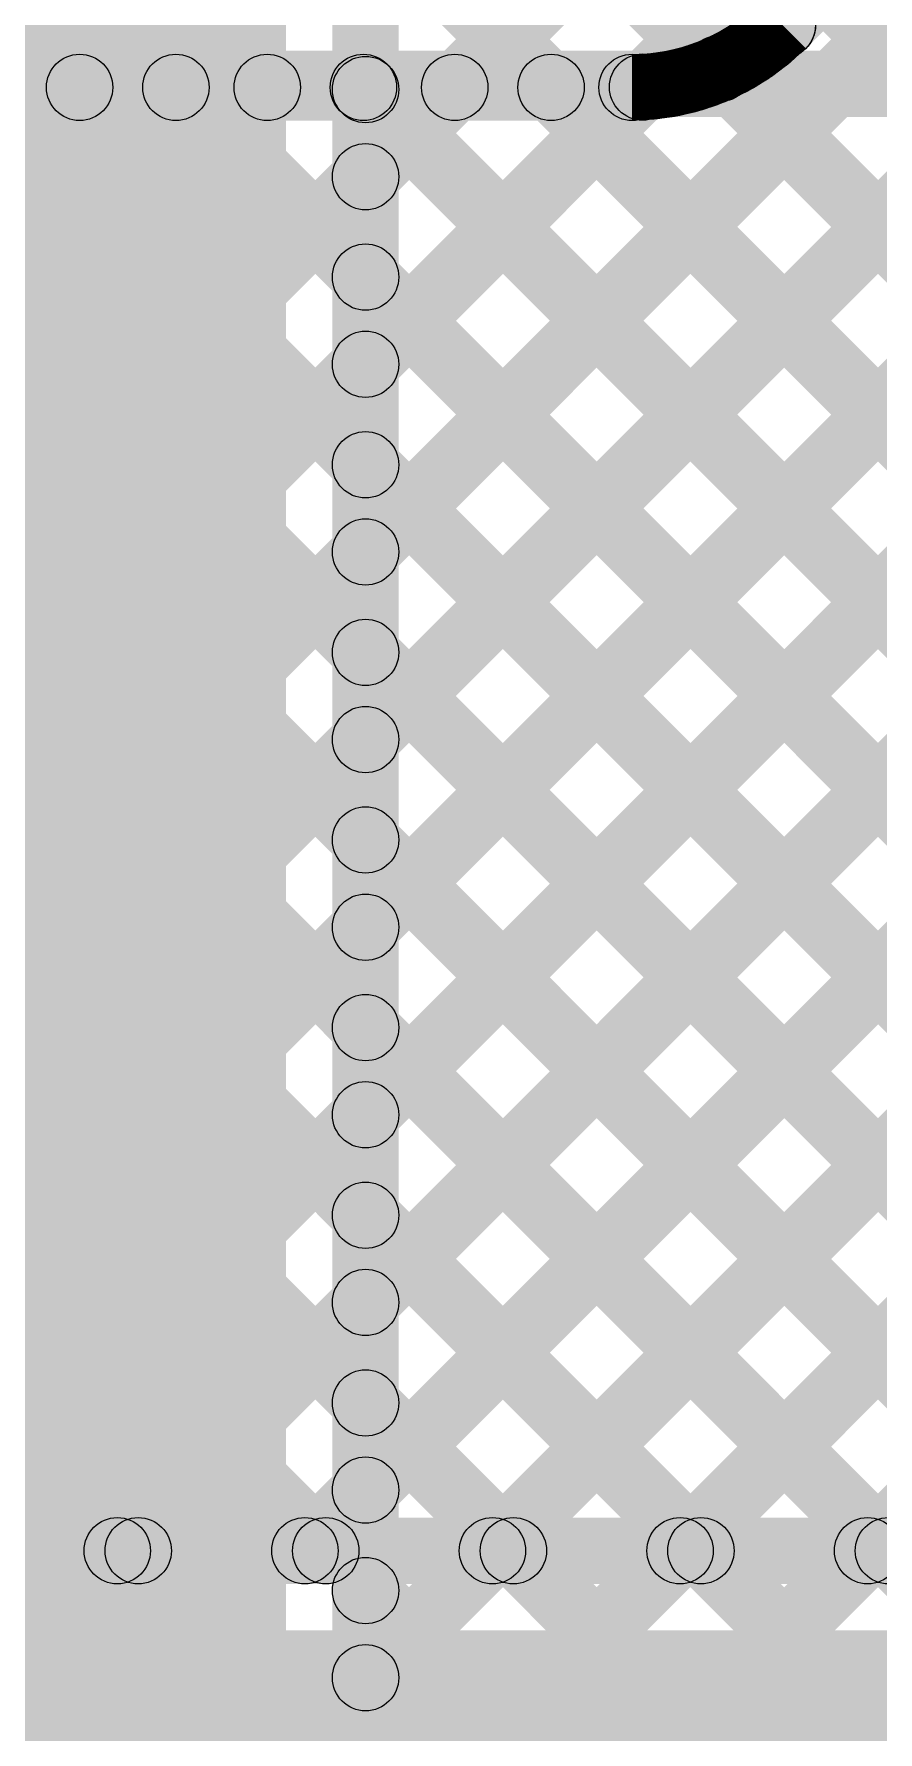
# Model space of a CAD drawing. Header units: millimetres. Extents: x -0.22 to 4.11, y -0.25 to 2.01.
# Drawn here: x 2.2352 to 2.3625, y 1.3589 to 1.6149 of the extents above; entities that cross this region are included whole.
import ezdxf

# ---------------------------------------------------------------- set-up
doc = ezdxf.new("R2010")
doc.units = ezdxf.units.MM
doc.header["$MEASUREMENT"] = 0
for name, color, linetype in [('BottomLayer', 5, 'Continuous'), ('Mechanical1', 6, 'Continuous'), ('TopLayer', 1, 'Continuous')]:
    doc.layers.add(name, color=color, linetype=linetype)

msp = doc.modelspace()

# ---------------------------------------------------------------- hatches: boundary and pattern name
at = {"layer": 'BottomLayer'}
for points in [[(2.27322, 0.93203), (2.23322, 0.93203), (2.23322, 1.77713), (2.27322, 1.77713)], [(2.28875, 1.5898), (2.28168, 1.59688), (2.43257, 1.74776), (2.43964, 1.74069)], [(2.28875, 1.5898), (2.28168, 1.59688), (2.43257, 1.74776), (2.43964, 1.74069)], [(2.28875, 1.56152), (2.28168, 1.56859), (2.46084, 1.74775), (2.46791, 1.74068)], [(2.28875, 1.56152), (2.28168, 1.56859), (2.46084, 1.74775), (2.46791, 1.74068)], [(2.28875, 1.53324), (2.28168, 1.54031), (2.48911, 1.74773), (2.49618, 1.74066)], [(2.28875, 1.53324), (2.28168, 1.54031), (2.48911, 1.74773), (2.49618, 1.74066)], [(2.28875, 1.50495), (2.28168, 1.51202), (2.51738, 1.74772), (2.52445, 1.74065)], [(2.28875, 1.50495), (2.28168, 1.51202), (2.51738, 1.74772), (2.52445, 1.74065)], [(2.28875, 1.47667), (2.28168, 1.48374), (2.54565, 1.7477), (2.55272, 1.74063)], [(2.28875, 1.47667), (2.28168, 1.48374), (2.54565, 1.7477), (2.55272, 1.74063)], [(2.28875, 1.44838), (2.28168, 1.45545), (2.57392, 1.74769), (2.58099, 1.74062)], [(2.28875, 1.44838), (2.28168, 1.45545), (2.57392, 1.74769), (2.58099, 1.74062)], [(2.28875, 1.4201), (2.28168, 1.42717), (2.60219, 1.74768), (2.60926, 1.7406)], [(2.28875, 1.4201), (2.28168, 1.42717), (2.60219, 1.74768), (2.60926, 1.7406)], [(2.28875, 1.39181), (2.28168, 1.39889), (2.63046, 1.74766), (2.63753, 1.74059)], [(2.28875, 1.39181), (2.28168, 1.39889), (2.63046, 1.74766), (2.63753, 1.74059)], [(2.28875, 1.36353), (2.28168, 1.3706), (2.65873, 1.74765), (2.6658, 1.74057)], [(2.28875, 1.36353), (2.28168, 1.3706), (2.65873, 1.74765), (2.6658, 1.74057)], [(2.28875, 1.33525), (2.28168, 1.34232), (2.687, 1.74763), (2.69407, 1.74056)], [(2.28875, 1.33525), (2.28168, 1.34232), (2.687, 1.74763), (2.69407, 1.74056)], [(2.28875, 1.30696), (2.28168, 1.31403), (2.71527, 1.74762), (2.72234, 1.74055)], [(2.28875, 1.30696), (2.28168, 1.31403), (2.71527, 1.74762), (2.72234, 1.74055)], [(2.28875, 1.27868), (2.28168, 1.28575), (2.74354, 1.7476), (2.75061, 1.74053)], [(2.28875, 1.27868), (2.28168, 1.28575), (2.74354, 1.7476), (2.75061, 1.74053)], [(2.29022, 0.93203), (2.28022, 0.93203), (2.28022, 1.74431), (2.29022, 1.74431)], [(2.29022, 0.93203), (2.28022, 0.93203), (2.28022, 1.74431), (2.29022, 1.74431)], [(2.28168, 1.6878), (2.28875, 1.69487), (3.68407, 0.29955), (3.677, 0.29248)], [(2.28168, 1.6878), (2.28875, 1.69487), (3.68407, 0.29955), (3.677, 0.29248)], [(2.28168, 1.65951), (2.28875, 1.66658), (3.68407, 0.27127), (3.677, 0.2642)], [(2.28168, 1.65951), (2.28875, 1.66658), (3.68407, 0.27127), (3.677, 0.2642)], [(2.28168, 1.63123), (2.28875, 1.6383), (3.68407, 0.24298), (3.677, 0.23591)], [(2.28168, 1.63123), (2.28875, 1.6383), (3.68407, 0.24298), (3.677, 0.23591)], [(2.28168, 1.60294), (2.28875, 1.61002), (3.79807, 0.1007), (3.791, 0.09363)], [(2.28168, 1.60294), (2.28875, 1.61002), (3.79807, 0.1007), (3.791, 0.09363)], [(2.28168, 1.57466), (2.28875, 1.58173), (3.78483, 0.08565), (3.77776, 0.07858)], [(2.28168, 1.57466), (2.28875, 1.58173), (3.78483, 0.08565), (3.77776, 0.07858)], [(2.28168, 1.54638), (2.28875, 1.55345), (3.76566, 0.07654), (3.75859, 0.06947)], [(2.28168, 1.54638), (2.28875, 1.55345), (3.76566, 0.07654), (3.75859, 0.06947)], [(2.28168, 1.51809), (2.28875, 1.52516), (3.75005, 0.06387), (3.74297, 0.0568)], [(2.28168, 1.51809), (2.28875, 1.52516), (3.75005, 0.06387), (3.74297, 0.0568)], [(2.28168, 1.48981), (2.28875, 1.49688), (3.73773, 0.04791), (3.73066, 0.04084)], [(2.28168, 1.48981), (2.28875, 1.49688), (3.73773, 0.04791), (3.73066, 0.04084)], [(2.28168, 1.46153), (2.28875, 1.4686), (3.72904, 0.02832), (3.72196, 0.02124)], [(2.28168, 1.46153), (2.28875, 1.4686), (3.72904, 0.02832), (3.72196, 0.02124)], [(2.28168, 1.43324), (2.28875, 1.44031), (3.71114, 0.01792), (3.70407, 0.01085)], [(2.28168, 1.43324), (2.28875, 1.44031), (3.71114, 0.01792), (3.70407, 0.01085)], [(2.28168, 1.40496), (2.28875, 1.41203), (3.68286, 0.01792), (3.67579, 0.01085)], [(2.28168, 1.40496), (2.28875, 1.41203), (3.68286, 0.01792), (3.67579, 0.01085)], [(2.28168, 1.37667), (2.28875, 1.38375), (3.65458, 0.01792), (3.6475, 0.01085)], [(2.28168, 1.37667), (2.28875, 1.38375), (3.65458, 0.01792), (3.6475, 0.01085)]]:
    msp.add_hatch(color=5, dxfattribs=at).paths.add_polyline_path(points)
h = msp.add_hatch(color=5, dxfattribs=at)
edge = h.paths.add_edge_path()
edge.add_arc((2.28522, 1.60648), 0.005, 0, 360)
h = msp.add_hatch(color=5, dxfattribs=at)
edge = h.paths.add_edge_path()
edge.add_arc((2.28522, 1.60648), 0.005, 0, 360)
h = msp.add_hatch(color=5, dxfattribs=at)
edge = h.paths.add_edge_path()
edge.add_arc((2.28522, 1.59334), 0.005, 0, 360)
h = msp.add_hatch(color=5, dxfattribs=at)
edge = h.paths.add_edge_path()
edge.add_arc((2.28522, 1.59334), 0.005, 0, 360)
h = msp.add_hatch(color=5, dxfattribs=at)
edge = h.paths.add_edge_path()
edge.add_arc((2.28522, 1.5782), 0.005, 0, 360)
h = msp.add_hatch(color=5, dxfattribs=at)
edge = h.paths.add_edge_path()
edge.add_arc((2.28522, 1.5782), 0.005, 0, 360)
h = msp.add_hatch(color=5, dxfattribs=at)
edge = h.paths.add_edge_path()
edge.add_arc((2.28522, 1.56506), 0.005, 0, 360)
h = msp.add_hatch(color=5, dxfattribs=at)
edge = h.paths.add_edge_path()
edge.add_arc((2.28522, 1.56506), 0.005, 0, 360)
h = msp.add_hatch(color=5, dxfattribs=at)
edge = h.paths.add_edge_path()
edge.add_arc((2.28522, 1.54991), 0.005, 0, 360)
h = msp.add_hatch(color=5, dxfattribs=at)
edge = h.paths.add_edge_path()
edge.add_arc((2.28522, 1.54991), 0.005, 0, 360)
h = msp.add_hatch(color=5, dxfattribs=at)
edge = h.paths.add_edge_path()
edge.add_arc((2.28522, 1.53677), 0.005, 0, 360)
h = msp.add_hatch(color=5, dxfattribs=at)
edge = h.paths.add_edge_path()
edge.add_arc((2.28522, 1.53677), 0.005, 0, 360)
h = msp.add_hatch(color=5, dxfattribs=at)
edge = h.paths.add_edge_path()
edge.add_arc((2.28522, 1.52163), 0.005, 0, 360)
h = msp.add_hatch(color=5, dxfattribs=at)
edge = h.paths.add_edge_path()
edge.add_arc((2.28522, 1.52163), 0.005, 0, 360)
h = msp.add_hatch(color=5, dxfattribs=at)
edge = h.paths.add_edge_path()
edge.add_arc((2.28522, 1.50849), 0.005, 0, 360)
h = msp.add_hatch(color=5, dxfattribs=at)
edge = h.paths.add_edge_path()
edge.add_arc((2.28522, 1.50849), 0.005, 0, 360)
h = msp.add_hatch(color=5, dxfattribs=at)
edge = h.paths.add_edge_path()
edge.add_arc((2.28522, 1.49335), 0.005, 0, 360)
h = msp.add_hatch(color=5, dxfattribs=at)
edge = h.paths.add_edge_path()
edge.add_arc((2.28522, 1.49335), 0.005, 0, 360)
h = msp.add_hatch(color=5, dxfattribs=at)
edge = h.paths.add_edge_path()
edge.add_arc((2.28522, 1.4802), 0.005, 0, 360)
h = msp.add_hatch(color=5, dxfattribs=at)
edge = h.paths.add_edge_path()
edge.add_arc((2.28522, 1.4802), 0.005, 0, 360)
h = msp.add_hatch(color=5, dxfattribs=at)
edge = h.paths.add_edge_path()
edge.add_arc((2.28522, 1.46506), 0.005, 0, 360)
h = msp.add_hatch(color=5, dxfattribs=at)
edge = h.paths.add_edge_path()
edge.add_arc((2.28522, 1.46506), 0.005, 0, 360)
h = msp.add_hatch(color=5, dxfattribs=at)
edge = h.paths.add_edge_path()
edge.add_arc((2.28522, 1.45192), 0.005, 0, 360)
h = msp.add_hatch(color=5, dxfattribs=at)
edge = h.paths.add_edge_path()
edge.add_arc((2.28522, 1.45192), 0.005, 0, 360)
h = msp.add_hatch(color=5, dxfattribs=at)
edge = h.paths.add_edge_path()
edge.add_arc((2.28522, 1.43678), 0.005, 0, 360)
h = msp.add_hatch(color=5, dxfattribs=at)
edge = h.paths.add_edge_path()
edge.add_arc((2.28522, 1.43678), 0.005, 0, 360)
h = msp.add_hatch(color=5, dxfattribs=at)
edge = h.paths.add_edge_path()
edge.add_arc((2.28522, 1.42363), 0.005, 0, 360)
h = msp.add_hatch(color=5, dxfattribs=at)
edge = h.paths.add_edge_path()
edge.add_arc((2.28522, 1.42363), 0.005, 0, 360)
h = msp.add_hatch(color=5, dxfattribs=at)
edge = h.paths.add_edge_path()
edge.add_arc((2.28522, 1.40849), 0.005, 0, 360)
h = msp.add_hatch(color=5, dxfattribs=at)
edge = h.paths.add_edge_path()
edge.add_arc((2.28522, 1.40849), 0.005, 0, 360)
h = msp.add_hatch(color=5, dxfattribs=at)
edge = h.paths.add_edge_path()
edge.add_arc((2.28522, 1.39535), 0.005, 0, 360)
h = msp.add_hatch(color=5, dxfattribs=at)
edge = h.paths.add_edge_path()
edge.add_arc((2.28522, 1.39535), 0.005, 0, 360)
h = msp.add_hatch(color=5, dxfattribs=at)
edge = h.paths.add_edge_path()
edge.add_arc((2.28522, 1.38021), 0.005, 0, 360)
h = msp.add_hatch(color=5, dxfattribs=at)
edge = h.paths.add_edge_path()
edge.add_arc((2.28522, 1.38021), 0.005, 0, 360)
h = msp.add_hatch(color=5, dxfattribs=at)
edge = h.paths.add_edge_path()
edge.add_arc((2.28522, 1.36707), 0.005, 0, 360)
h = msp.add_hatch(color=5, dxfattribs=at)
edge = h.paths.add_edge_path()
edge.add_arc((2.28522, 1.36707), 0.005, 0, 360)
at = {"layer": 'Mechanical1'}
msp.add_hatch(color=6, dxfattribs=at).paths.add_polyline_path([(0.71353, 1.60234), (0.71353, 1.61234), (3.09542, 1.61234), (3.09542, 1.60234)])
at = {"layer": 'TopLayer'}
for points in [[(2.13819, 1.38267), (2.13112, 1.38974), (2.48911, 1.74773), (2.49618, 1.74066)], [(2.13819, 1.38267), (2.13112, 1.38974), (2.48911, 1.74773), (2.49618, 1.74066)], [(2.16647, 1.38267), (2.1594, 1.38974), (2.51738, 1.74772), (2.52445, 1.74065)], [(2.16647, 1.38267), (2.1594, 1.38974), (2.51738, 1.74772), (2.52445, 1.74065)], [(2.19476, 1.38267), (2.18769, 1.38974), (2.54565, 1.7477), (2.55272, 1.74063)], [(2.19476, 1.38267), (2.18769, 1.38974), (2.54565, 1.7477), (2.55272, 1.74063)], [(2.22304, 1.38267), (2.21597, 1.38974), (2.57392, 1.74769), (2.58099, 1.74062)], [(2.22304, 1.38267), (2.21597, 1.38974), (2.57392, 1.74769), (2.58099, 1.74062)], [(2.25133, 1.38267), (2.24425, 1.38974), (2.60219, 1.74768), (2.60926, 1.7406)], [(2.25133, 1.38267), (2.24425, 1.38974), (2.60219, 1.74768), (2.60926, 1.7406)], [(2.27961, 1.38267), (2.27254, 1.38974), (2.63046, 1.74766), (2.63753, 1.74059)], [(2.27961, 1.38267), (2.27254, 1.38974), (2.63046, 1.74766), (2.63753, 1.74059)], [(2.30789, 1.38267), (2.30082, 1.38974), (2.65873, 1.74765), (2.6658, 1.74057)], [(2.30789, 1.38267), (2.30082, 1.38974), (2.65873, 1.74765), (2.6658, 1.74057)], [(2.33618, 1.38267), (2.32911, 1.38974), (2.687, 1.74763), (2.69407, 1.74056)], [(2.33618, 1.38267), (2.32911, 1.38974), (2.687, 1.74763), (2.69407, 1.74056)], [(2.36446, 1.38267), (2.35739, 1.38974), (2.71527, 1.74762), (2.72234, 1.74055)], [(2.36446, 1.38267), (2.35739, 1.38974), (2.71527, 1.74762), (2.72234, 1.74055)], [(2.35161, 1.61266), (2.34454, 1.61973), (2.37228, 1.64747), (2.37935, 1.6404)], [(2.35161, 1.61266), (2.34454, 1.61973), (2.37228, 1.64747), (2.37935, 1.6404)], [(2.35068, 1.6188), (2.35775, 1.62587), (2.59388, 1.38974), (2.58681, 1.38267)], [(2.35068, 1.6188), (2.35775, 1.62587), (2.59388, 1.38974), (2.58681, 1.38267)], [(2.33509, 1.60611), (2.34216, 1.61318), (2.5656, 1.38974), (2.55852, 1.38267)], [(2.33509, 1.60611), (2.34216, 1.61318), (2.5656, 1.38974), (2.55852, 1.38267)], [(1.90353, 1.6018), (1.90353, 1.6118), (2.32542, 1.6118), (2.32542, 1.6018)], [(1.90353, 1.6018), (1.90353, 1.6118), (2.32542, 1.6118), (2.32542, 1.6018)], [(2.02505, 1.38267), (2.01798, 1.38974), (2.23857, 1.61033), (2.24564, 1.60326)], [(2.02505, 1.38267), (2.01798, 1.38974), (2.23857, 1.61033), (2.24564, 1.60326)], [(2.02681, 1.60326), (2.03388, 1.61033), (2.25447, 1.38974), (2.2474, 1.38267)], [(2.02681, 1.60326), (2.03388, 1.61033), (2.25447, 1.38974), (2.2474, 1.38267)], [(2.05334, 1.38267), (2.04626, 1.38974), (2.26685, 1.61033), (2.27393, 1.60326)], [(2.05334, 1.38267), (2.04626, 1.38974), (2.26685, 1.61033), (2.27393, 1.60326)], [(2.05509, 1.60326), (2.06217, 1.61033), (2.28276, 1.38974), (2.27569, 1.38267)], [(2.05509, 1.60326), (2.06217, 1.61033), (2.28276, 1.38974), (2.27569, 1.38267)], [(2.08162, 1.38267), (2.07455, 1.38974), (2.29514, 1.61033), (2.30221, 1.60326)], [(2.08162, 1.38267), (2.07455, 1.38974), (2.29514, 1.61033), (2.30221, 1.60326)], [(2.08338, 1.60326), (2.09045, 1.61033), (2.31104, 1.38974), (2.30397, 1.38267)], [(2.08338, 1.60326), (2.09045, 1.61033), (2.31104, 1.38974), (2.30397, 1.38267)], [(2.1099, 1.38267), (2.10283, 1.38974), (2.32346, 1.61037), (2.33053, 1.6033)], [(2.1099, 1.38267), (2.10283, 1.38974), (2.32346, 1.61037), (2.33053, 1.6033)], [(2.11166, 1.60326), (2.11873, 1.61033), (2.33933, 1.38974), (2.33225, 1.38267)], [(2.11166, 1.60326), (2.11873, 1.61033), (2.33933, 1.38974), (2.33225, 1.38267)], [(2.13995, 1.60326), (2.14702, 1.61033), (2.36761, 1.38974), (2.36054, 1.38267)], [(2.13995, 1.60326), (2.14702, 1.61033), (2.36761, 1.38974), (2.36054, 1.38267)], [(2.16823, 1.60326), (2.1753, 1.61033), (2.39589, 1.38974), (2.38882, 1.38267)], [(2.16823, 1.60326), (2.1753, 1.61033), (2.39589, 1.38974), (2.38882, 1.38267)], [(2.19651, 1.60326), (2.20358, 1.61033), (2.42417, 1.38974), (2.4171, 1.38267)], [(2.19651, 1.60326), (2.20358, 1.61033), (2.42417, 1.38974), (2.4171, 1.38267)], [(2.2248, 1.60326), (2.23187, 1.61033), (2.45246, 1.38974), (2.44539, 1.38267)], [(2.2248, 1.60326), (2.23187, 1.61033), (2.45246, 1.38974), (2.44539, 1.38267)], [(2.25308, 1.60326), (2.26015, 1.61033), (2.48074, 1.38974), (2.47367, 1.38267)], [(2.25308, 1.60326), (2.26015, 1.61033), (2.48074, 1.38974), (2.47367, 1.38267)], [(2.28137, 1.60326), (2.28844, 1.61033), (2.50903, 1.38974), (2.50196, 1.38267)], [(2.28137, 1.60326), (2.28844, 1.61033), (2.50903, 1.38974), (2.50196, 1.38267)], [(2.30965, 1.60326), (2.31672, 1.61033), (2.53731, 1.38974), (2.53024, 1.38267)], [(2.30965, 1.60326), (2.31672, 1.61033), (2.53731, 1.38974), (2.53024, 1.38267)], [(1.9258, 1.38121), (1.9258, 1.39121), (3.53364, 1.39121), (3.53364, 1.38121)], [(1.9258, 1.38121), (1.9258, 1.39121), (3.53364, 1.39121), (3.53364, 1.38121)], [(1.91627, 1.35221), (1.91627, 1.37421), (3.54317, 1.37421), (3.54317, 1.35221)]]:
    msp.add_hatch(color=1, dxfattribs=at).paths.add_polyline_path(points)
h = msp.add_hatch(color=1, dxfattribs=at)
edge = h.paths.add_edge_path()
edge.add_arc((2.34805, 1.61617), 0.005, 0, 360)
h = msp.add_hatch(color=1, dxfattribs=at)
edge = h.paths.add_edge_path()
edge.add_arc((2.34805, 1.61617), 0.005, 0, 360)
h = msp.add_hatch(color=1, dxfattribs=at)
edge = h.paths.add_edge_path()
edge.add_arc((2.34808, 1.6162), 0.005, 0, 360)
h = msp.add_hatch(color=1, dxfattribs=at)
edge = h.paths.add_edge_path()
edge.add_arc((2.34808, 1.6162), 0.005, 0, 360)
h = msp.add_hatch(color=1, dxfattribs=at)
edge = h.paths.add_edge_path()
edge.add_arc((2.34808, 1.6162), 0.005, 0, 360)
h = msp.add_hatch(color=1, dxfattribs=at)
edge = h.paths.add_edge_path()
edge.add_arc((2.34808, 1.6162), 0.005, 0, 360)
h = msp.add_hatch(color=1, dxfattribs=at)
edge = h.paths.add_edge_path()
edge.add_arc((2.33862, 1.60965), 0.005, 0, 360)
h = msp.add_hatch(color=1, dxfattribs=at)
edge = h.paths.add_edge_path()
edge.add_arc((2.33862, 1.60965), 0.005, 0, 360)
h = msp.add_hatch(color=1, dxfattribs=at)
edge = h.paths.add_edge_path()
edge.add_arc((2.24211, 1.6068), 0.005, 0, 360)
h = msp.add_hatch(color=1, dxfattribs=at)
edge = h.paths.add_edge_path()
edge.add_arc((2.24211, 1.6068), 0.005, 0, 360)
h = msp.add_hatch(color=1, dxfattribs=at)
edge = h.paths.add_edge_path()
edge.add_arc((2.25662, 1.6068), 0.005, 0, 360)
h = msp.add_hatch(color=1, dxfattribs=at)
edge = h.paths.add_edge_path()
edge.add_arc((2.25662, 1.6068), 0.005, 0, 360)
h = msp.add_hatch(color=1, dxfattribs=at)
edge = h.paths.add_edge_path()
edge.add_arc((2.27039, 1.6068), 0.005, 0, 360)
h = msp.add_hatch(color=1, dxfattribs=at)
edge = h.paths.add_edge_path()
edge.add_arc((2.27039, 1.6068), 0.005, 0, 360)
h = msp.add_hatch(color=1, dxfattribs=at)
edge = h.paths.add_edge_path()
edge.add_arc((2.2849, 1.6068), 0.005, 0, 360)
h = msp.add_hatch(color=1, dxfattribs=at)
edge = h.paths.add_edge_path()
edge.add_arc((2.2849, 1.6068), 0.005, 0, 360)
h = msp.add_hatch(color=1, dxfattribs=at)
edge = h.paths.add_edge_path()
edge.add_arc((2.29867, 1.6068), 0.005, 0, 360)
h = msp.add_hatch(color=1, dxfattribs=at)
edge = h.paths.add_edge_path()
edge.add_arc((2.29867, 1.6068), 0.005, 0, 360)
h = msp.add_hatch(color=1, dxfattribs=at)
edge = h.paths.add_edge_path()
edge.add_arc((2.31319, 1.6068), 0.005, 0, 360)
h = msp.add_hatch(color=1, dxfattribs=at)
edge = h.paths.add_edge_path()
edge.add_arc((2.31319, 1.6068), 0.005, 0, 360)
h = msp.add_hatch(color=1, dxfattribs=at)
edge = h.paths.add_edge_path()
edge.add_arc((2.32542, 1.6068), 0.005, 0, 360)
h = msp.add_hatch(color=1, dxfattribs=at)
edge = h.paths.add_edge_path()
edge.add_arc((2.32542, 1.6068), 0.005, 0, 360)
h = msp.add_hatch(color=1, dxfattribs=at)
edge = h.paths.add_edge_path()
edge.add_arc((2.32542, 1.6068), 0.005, 0, 360)
h = msp.add_hatch(color=1, dxfattribs=at)
edge = h.paths.add_edge_path()
edge.add_arc((2.32542, 1.6068), 0.005, 0, 360)
h = msp.add_hatch(color=1, dxfattribs=at)
edge = h.paths.add_edge_path()
edge.add_arc((2.32542, 1.6068), 0.005, 0, 360)
h = msp.add_hatch(color=1, dxfattribs=at)
edge = h.paths.add_edge_path()
edge.add_arc((2.32542, 1.6068), 0.005, 0, 360)
h = msp.add_hatch(color=1, dxfattribs=at)
edge = h.paths.add_edge_path()
edge.add_arc((2.327, 1.60684), 0.005, 0, 360)
h = msp.add_hatch(color=1, dxfattribs=at)
edge = h.paths.add_edge_path()
edge.add_arc((2.327, 1.60684), 0.005, 0, 360)
h = msp.add_hatch(color=1, dxfattribs=at)
edge = h.paths.add_edge_path()
edge.add_arc((2.24779, 1.38621), 0.005, 0, 360)
h = msp.add_hatch(color=1, dxfattribs=at)
edge = h.paths.add_edge_path()
edge.add_arc((2.24779, 1.38621), 0.005, 0, 360)
h = msp.add_hatch(color=1, dxfattribs=at)
edge = h.paths.add_edge_path()
edge.add_arc((2.25094, 1.38621), 0.005, 0, 360)
h = msp.add_hatch(color=1, dxfattribs=at)
edge = h.paths.add_edge_path()
edge.add_arc((2.25094, 1.38621), 0.005, 0, 360)
h = msp.add_hatch(color=1, dxfattribs=at)
edge = h.paths.add_edge_path()
edge.add_arc((2.27607, 1.38621), 0.005, 0, 360)
h = msp.add_hatch(color=1, dxfattribs=at)
edge = h.paths.add_edge_path()
edge.add_arc((2.27607, 1.38621), 0.005, 0, 360)
h = msp.add_hatch(color=1, dxfattribs=at)
edge = h.paths.add_edge_path()
edge.add_arc((2.27922, 1.38621), 0.005, 0, 360)
h = msp.add_hatch(color=1, dxfattribs=at)
edge = h.paths.add_edge_path()
edge.add_arc((2.27922, 1.38621), 0.005, 0, 360)
h = msp.add_hatch(color=1, dxfattribs=at)
edge = h.paths.add_edge_path()
edge.add_arc((2.30436, 1.38621), 0.005, 0, 360)
h = msp.add_hatch(color=1, dxfattribs=at)
edge = h.paths.add_edge_path()
edge.add_arc((2.30436, 1.38621), 0.005, 0, 360)
h = msp.add_hatch(color=1, dxfattribs=at)
edge = h.paths.add_edge_path()
edge.add_arc((2.30751, 1.38621), 0.005, 0, 360)
h = msp.add_hatch(color=1, dxfattribs=at)
edge = h.paths.add_edge_path()
edge.add_arc((2.30751, 1.38621), 0.005, 0, 360)
h = msp.add_hatch(color=1, dxfattribs=at)
edge = h.paths.add_edge_path()
edge.add_arc((2.33264, 1.38621), 0.005, 0, 360)
h = msp.add_hatch(color=1, dxfattribs=at)
edge = h.paths.add_edge_path()
edge.add_arc((2.33264, 1.38621), 0.005, 0, 360)
h = msp.add_hatch(color=1, dxfattribs=at)
edge = h.paths.add_edge_path()
edge.add_arc((2.33579, 1.38621), 0.005, 0, 360)
h = msp.add_hatch(color=1, dxfattribs=at)
edge = h.paths.add_edge_path()
edge.add_arc((2.33579, 1.38621), 0.005, 0, 360)
h = msp.add_hatch(color=1, dxfattribs=at)
edge = h.paths.add_edge_path()
edge.add_arc((2.36093, 1.38621), 0.005, 0, 360)
h = msp.add_hatch(color=1, dxfattribs=at)
edge = h.paths.add_edge_path()
edge.add_arc((2.36093, 1.38621), 0.005, 0, 360)
h = msp.add_hatch(color=1, dxfattribs=at)
edge = h.paths.add_edge_path()
edge.add_arc((2.36407, 1.38621), 0.005, 0, 360)
h = msp.add_hatch(color=1, dxfattribs=at)
edge = h.paths.add_edge_path()
edge.add_arc((2.36407, 1.38621), 0.005, 0, 360)

# ---------------------------------------------------------------- linework, layer by layer
at = {"layer": 'BottomLayer'}
for centre in [(2.28522, 1.60648), (2.28522, 1.60648), (2.28522, 1.59334), (2.28522, 1.59334), (2.28522, 1.5782), (2.28522, 1.5782), (2.28522, 1.56506), (2.28522, 1.56506), (2.28522, 1.54991), (2.28522, 1.54991), (2.28522, 1.53677), (2.28522, 1.53677), (2.28522, 1.52163), (2.28522, 1.52163), (2.28522, 1.50849), (2.28522, 1.50849), (2.28522, 1.49335), (2.28522, 1.49335), (2.28522, 1.4802), (2.28522, 1.4802), (2.28522, 1.46506), (2.28522, 1.46506), (2.28522, 1.45192), (2.28522, 1.45192), (2.28522, 1.43678), (2.28522, 1.43678), (2.28522, 1.42363), (2.28522, 1.42363), (2.28522, 1.40849), (2.28522, 1.40849), (2.28522, 1.39535), (2.28522, 1.39535), (2.28522, 1.38021), (2.28522, 1.38021), (2.28522, 1.36707), (2.28522, 1.36707)]:
    msp.add_circle(centre, 0.005, dxfattribs=at)
at = {"layer": 'TopLayer', "const_width": 0.01}
for points in [[(2.34808, 1.6162, -0.199231), (2.32542, 1.6068)], [(2.34808, 1.6162, -0.199231), (2.32542, 1.6068)], [(2.34805, 1.61617, -0.198912), (2.32542, 1.6068)], [(2.34805, 1.61617, -0.198912), (2.32542, 1.6068)]]:
    msp.add_lwpolyline(points, format="xyb", dxfattribs=at)
at = {"layer": 'TopLayer'}
for centre in [(2.34805, 1.61617), (2.34805, 1.61617), (2.34808, 1.6162), (2.34808, 1.6162), (2.34808, 1.6162), (2.34808, 1.6162), (2.33862, 1.60965), (2.33862, 1.60965), (2.24211, 1.6068), (2.24211, 1.6068), (2.25662, 1.6068), (2.25662, 1.6068), (2.27039, 1.6068), (2.27039, 1.6068), (2.2849, 1.6068), (2.2849, 1.6068), (2.29867, 1.6068), (2.29867, 1.6068), (2.31319, 1.6068), (2.31319, 1.6068), (2.32542, 1.6068), (2.32542, 1.6068), (2.32542, 1.6068), (2.32542, 1.6068), (2.32542, 1.6068), (2.32542, 1.6068), (2.327, 1.60684), (2.327, 1.60684), (2.24779, 1.38621), (2.24779, 1.38621), (2.25094, 1.38621), (2.25094, 1.38621), (2.27607, 1.38621), (2.27607, 1.38621), (2.27922, 1.38621), (2.27922, 1.38621), (2.30436, 1.38621), (2.30436, 1.38621), (2.30751, 1.38621), (2.30751, 1.38621), (2.33264, 1.38621), (2.33264, 1.38621), (2.33579, 1.38621), (2.33579, 1.38621), (2.36093, 1.38621), (2.36093, 1.38621), (2.36407, 1.38621), (2.36407, 1.38621)]:
    msp.add_circle(centre, 0.005, dxfattribs=at)

doc.saveas('drawing.dxf')
